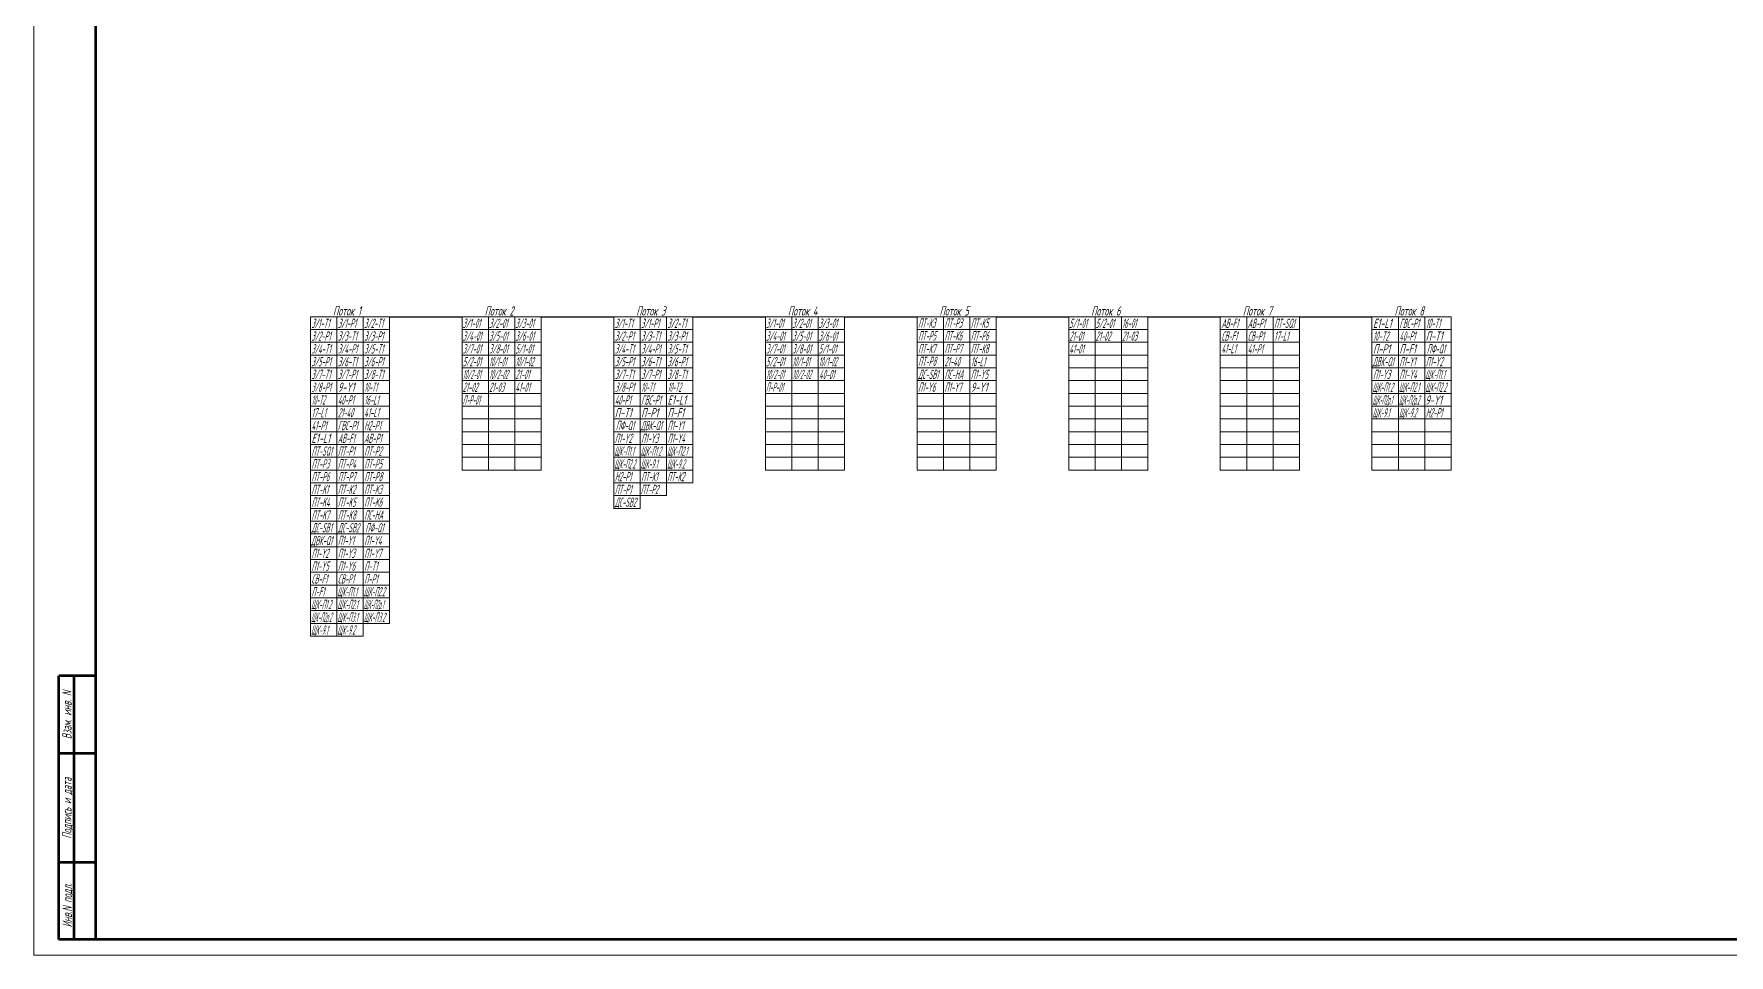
# Model space of a CAD drawing. Header units: millimetres. Extents: x -680 to 9204, y -4430 to 7779.
# Drawn here: x 3783 to 4329, y -3401 to -3104 of the extents above; entities that cross this region are included whole.
import ezdxf
from ezdxf.enums import TextEntityAlignment as Align

# ---------------------------------------------------------------- set-up
doc = ezdxf.new("R2010")
doc.units = ezdxf.units.MM
doc.layers.get('Defpoints').update_dxf_attribs({"color": 33})
for name, color, linetype, lineweight in [('text', 41, 'Continuous', 20), ('Выноска', 137, 'Continuous', 20), ('Текст_КИП', 2, 'Continuous', 25), ('Толст.рамка', 7, 'Continuous', 60), ('Тонк.рамка', 10, 'Continuous', 20)]:
    doc.layers.add(name, color=color, linetype=linetype, lineweight=lineweight)
doc.styles.add('Simplex', font='simplex.shx', dxfattribs={"width": 0.7, "oblique": 15})

msp = doc.modelspace()

# ---------------------------------------------------------------- linework, layer by layer
at = {"layer": 'Defpoints'}
for p, q in [((3897.63, -3194.97), (3921.025, -3194.97)), ((3946.512, -3194.97), (3969.907, -3194.97)), ((3995.394, -3194.97), (4018.789, -3194.97)), ((4044.276, -3194.97), (4067.671, -3194.97)), ((4093.158, -3194.97), (4116.553, -3194.97)), ((4142.04, -3194.97), (4165.435, -3194.97)), ((4190.922, -3194.97), (4214.317, -3194.97))]:
    msp.add_line(p, q, dxfattribs=at)
at = {"layer": 'Выноска', "color": 3}
for points in [[(3872.144, -3194.97), (3880.639, -3194.97), (3880.639, -3199.09), (3872.144, -3199.09)], [(3880.639, -3194.97), (3889.135, -3194.97), (3889.135, -3199.09), (3880.639, -3199.09)], [(3889.135, -3194.97), (3897.63, -3194.97), (3897.63, -3199.09), (3889.135, -3199.09)], [(3969.907, -3194.97), (3978.403, -3194.97), (3978.403, -3199.09), (3969.907, -3199.09)], [(3978.403, -3194.97), (3986.898, -3194.97), (3986.898, -3199.09), (3978.403, -3199.09)], [(3986.898, -3194.97), (3995.394, -3194.97), (3995.394, -3199.09), (3986.898, -3199.09)], [(4067.671, -3194.97), (4076.167, -3194.97), (4076.167, -3199.09), (4067.671, -3199.09)], [(4076.167, -3194.97), (4084.662, -3194.97), (4084.662, -3199.09), (4076.167, -3199.09)], [(4084.662, -3194.97), (4093.158, -3194.97), (4093.158, -3199.09), (4084.662, -3199.09)], [(4165.435, -3194.97), (4173.93, -3194.97), (4173.93, -3199.09), (4165.435, -3199.09)], [(4173.93, -3194.97), (4182.426, -3194.97), (4182.426, -3199.09), (4173.93, -3199.09)], [(4182.426, -3194.97), (4190.922, -3194.97), (4190.922, -3199.09), (4182.426, -3199.09)], [(4214.317, -3194.97), (4222.812, -3194.97), (4222.812, -3199.09), (4214.317, -3199.09)], [(4222.812, -3194.97), (4231.308, -3194.97), (4231.308, -3199.09), (4222.812, -3199.09)], [(4231.308, -3194.97), (4239.803, -3194.97), (4239.803, -3199.09), (4231.308, -3199.09)], [(3872.144, -3199.09), (3880.639, -3199.09), (3880.639, -3203.21), (3872.144, -3203.21)], [(3880.639, -3199.09), (3889.135, -3199.09), (3889.135, -3203.21), (3880.639, -3203.21)], [(3889.135, -3199.09), (3897.63, -3199.09), (3897.63, -3203.21), (3889.135, -3203.21)], [(3969.907, -3199.09), (3978.403, -3199.09), (3978.403, -3203.21), (3969.907, -3203.21)], [(3978.403, -3199.09), (3986.898, -3199.09), (3986.898, -3203.21), (3978.403, -3203.21)], [(3986.898, -3199.09), (3995.394, -3199.09), (3995.394, -3203.21), (3986.898, -3203.21)], [(4067.671, -3199.09), (4076.167, -3199.09), (4076.167, -3203.21), (4067.671, -3203.21)], [(4076.167, -3199.09), (4084.662, -3199.09), (4084.662, -3203.21), (4076.167, -3203.21)], [(4084.662, -3199.09), (4093.158, -3199.09), (4093.158, -3203.21), (4084.662, -3203.21)], [(4165.435, -3199.09), (4173.93, -3199.09), (4173.93, -3203.21), (4165.435, -3203.21)], [(4173.93, -3199.09), (4182.426, -3199.09), (4182.426, -3203.21), (4173.93, -3203.21)], [(4182.426, -3199.09), (4190.922, -3199.09), (4190.922, -3203.21), (4182.426, -3203.21)], [(4214.317, -3199.09), (4222.812, -3199.09), (4222.812, -3203.21), (4214.317, -3203.21)], [(4222.812, -3199.09), (4231.308, -3199.09), (4231.308, -3203.21), (4222.812, -3203.21)], [(4231.308, -3199.09), (4239.803, -3199.09), (4239.803, -3203.21), (4231.308, -3203.21)], [(3872.144, -3203.21), (3880.639, -3203.21), (3880.639, -3207.33), (3872.144, -3207.33)], [(3872.144, -3207.33), (3880.639, -3207.33), (3880.639, -3211.45), (3872.144, -3211.45)], [(3880.639, -3203.21), (3889.135, -3203.21), (3889.135, -3207.33), (3880.639, -3207.33)], [(3880.639, -3207.33), (3889.135, -3207.33), (3889.135, -3211.45), (3880.639, -3211.45)], [(3889.135, -3203.21), (3897.63, -3203.21), (3897.63, -3207.33), (3889.135, -3207.33)], [(3889.135, -3207.33), (3897.63, -3207.33), (3897.63, -3211.45), (3889.135, -3211.45)], [(3969.907, -3203.21), (3978.403, -3203.21), (3978.403, -3207.33), (3969.907, -3207.33)], [(3969.907, -3207.33), (3978.403, -3207.33), (3978.403, -3211.45), (3969.907, -3211.45)], [(3978.403, -3203.21), (3986.898, -3203.21), (3986.898, -3207.33), (3978.403, -3207.33)], [(3978.403, -3207.33), (3986.898, -3207.33), (3986.898, -3211.45), (3978.403, -3211.45)], [(3986.898, -3203.21), (3995.394, -3203.21), (3995.394, -3207.33), (3986.898, -3207.33)], [(3986.898, -3207.33), (3995.394, -3207.33), (3995.394, -3211.45), (3986.898, -3211.45)], [(4067.671, -3203.21), (4076.167, -3203.21), (4076.167, -3207.33), (4067.671, -3207.33)], [(4067.671, -3207.33), (4076.167, -3207.33), (4076.167, -3211.45), (4067.671, -3211.45)], [(4076.167, -3203.21), (4084.662, -3203.21), (4084.662, -3207.33), (4076.167, -3207.33)], [(4076.167, -3207.33), (4084.662, -3207.33), (4084.662, -3211.45), (4076.167, -3211.45)], [(4084.662, -3203.21), (4093.158, -3203.21), (4093.158, -3207.33), (4084.662, -3207.33)], [(4084.662, -3207.33), (4093.158, -3207.33), (4093.158, -3211.45), (4084.662, -3211.45)], [(4165.435, -3203.21), (4173.93, -3203.21), (4173.93, -3207.33), (4165.435, -3207.33)], [(4165.435, -3207.33), (4173.93, -3207.33), (4173.93, -3211.45), (4165.435, -3211.45)], [(4173.93, -3203.21), (4182.426, -3203.21), (4182.426, -3207.33), (4173.93, -3207.33)], [(4173.93, -3207.33), (4182.426, -3207.33), (4182.426, -3211.45), (4173.93, -3211.45)], [(4182.426, -3203.21), (4190.922, -3203.21), (4190.922, -3207.33), (4182.426, -3207.33)], [(4182.426, -3203.21), (4190.922, -3203.21), (4190.922, -3207.33), (4182.426, -3207.33)], [(4182.426, -3207.33), (4190.922, -3207.33), (4190.922, -3211.45), (4182.426, -3211.45)], [(4214.317, -3203.21), (4222.812, -3203.21), (4222.812, -3207.33), (4214.317, -3207.33)], [(4214.317, -3207.33), (4222.812, -3207.33), (4222.812, -3211.45), (4214.317, -3211.45)], [(4222.812, -3203.21), (4231.308, -3203.21), (4231.308, -3207.33), (4222.812, -3207.33)], [(4222.812, -3207.33), (4231.308, -3207.33), (4231.308, -3211.45), (4222.812, -3211.45)], [(4231.308, -3203.21), (4239.803, -3203.21), (4239.803, -3207.33), (4231.308, -3207.33)], [(4231.308, -3207.33), (4239.803, -3207.33), (4239.803, -3211.45), (4231.308, -3211.45)], [(3872.144, -3211.45), (3880.639, -3211.45), (3880.639, -3215.57), (3872.144, -3215.57)], [(3880.639, -3211.45), (3889.135, -3211.45), (3889.135, -3215.57), (3880.639, -3215.57)], [(3889.135, -3211.45), (3897.63, -3211.45), (3897.63, -3215.57), (3889.135, -3215.57)], [(3969.907, -3211.45), (3978.403, -3211.45), (3978.403, -3215.57), (3969.907, -3215.57)], [(3978.403, -3211.45), (3986.898, -3211.45), (3986.898, -3215.57), (3978.403, -3215.57)], [(3986.898, -3211.45), (3995.394, -3211.45), (3995.394, -3215.57), (3986.898, -3215.57)], [(4067.671, -3211.45), (4076.167, -3211.45), (4076.167, -3215.57), (4067.671, -3215.57)], [(4076.167, -3211.45), (4084.662, -3211.45), (4084.662, -3215.57), (4076.167, -3215.57)], [(4084.662, -3211.45), (4093.158, -3211.45), (4093.158, -3215.57), (4084.662, -3215.57)], [(4165.435, -3211.45), (4173.93, -3211.45), (4173.93, -3215.57), (4165.435, -3215.57)], [(4173.93, -3211.45), (4182.426, -3211.45), (4182.426, -3215.57), (4173.93, -3215.57)], [(4182.426, -3211.45), (4190.922, -3211.45), (4190.922, -3215.57), (4182.426, -3215.57)], [(4214.317, -3211.45), (4222.812, -3211.45), (4222.812, -3215.57), (4214.317, -3215.57)], [(4222.812, -3211.45), (4231.308, -3211.45), (4231.308, -3215.57), (4222.812, -3215.57)], [(4231.308, -3211.45), (4239.803, -3211.45), (4239.803, -3215.57), (4231.308, -3215.57)], [(3872.144, -3215.57), (3880.639, -3215.57), (3880.639, -3219.69), (3872.144, -3219.69)], [(3880.639, -3215.57), (3889.135, -3215.57), (3889.135, -3219.69), (3880.639, -3219.69)], [(3889.135, -3215.57), (3897.63, -3215.57), (3897.63, -3219.69), (3889.135, -3219.69)], [(3969.907, -3215.57), (3978.403, -3215.57), (3978.403, -3219.69), (3969.907, -3219.69)], [(3978.403, -3215.57), (3986.898, -3215.57), (3986.898, -3219.69), (3978.403, -3219.69)], [(3986.898, -3215.57), (3995.394, -3215.57), (3995.394, -3219.69), (3986.898, -3219.69)], [(4067.671, -3215.57), (4076.167, -3215.57), (4076.167, -3219.69), (4067.671, -3219.69)], [(4076.167, -3215.57), (4084.662, -3215.57), (4084.662, -3219.69), (4076.167, -3219.69)], [(4084.662, -3215.57), (4093.158, -3215.57), (4093.158, -3219.69), (4084.662, -3219.69)], [(4165.435, -3215.57), (4173.93, -3215.57), (4173.93, -3219.69), (4165.435, -3219.69)], [(4173.93, -3215.57), (4182.426, -3215.57), (4182.426, -3219.69), (4173.93, -3219.69)], [(4182.426, -3215.57), (4190.922, -3215.57), (4190.922, -3219.69), (4182.426, -3219.69)], [(4214.317, -3215.57), (4222.812, -3215.57), (4222.812, -3219.69), (4214.317, -3219.69)], [(4222.812, -3215.57), (4231.308, -3215.57), (4231.308, -3219.69), (4222.812, -3219.69)], [(4231.308, -3215.57), (4239.803, -3215.57), (4239.803, -3219.69), (4231.308, -3219.69)], [(3872.144, -3219.69), (3880.639, -3219.69), (3880.639, -3223.81), (3872.144, -3223.81)], [(3872.144, -3223.81), (3880.639, -3223.81), (3880.639, -3227.93), (3872.144, -3227.93)], [(3880.639, -3219.69), (3889.135, -3219.69), (3889.135, -3223.81), (3880.639, -3223.81)], [(3880.639, -3223.81), (3889.135, -3223.81), (3889.135, -3227.93), (3880.639, -3227.93)], [(3889.135, -3219.69), (3897.63, -3219.69), (3897.63, -3223.81), (3889.135, -3223.81)], [(3889.135, -3223.81), (3897.63, -3223.81), (3897.63, -3227.93), (3889.135, -3227.93)], [(3969.907, -3219.69), (3978.403, -3219.69), (3978.403, -3223.81), (3969.907, -3223.81)], [(3969.907, -3223.81), (3978.403, -3223.81), (3978.403, -3227.93), (3969.907, -3227.93)], [(3978.403, -3219.69), (3986.898, -3219.69), (3986.898, -3223.81), (3978.403, -3223.81)], [(3978.403, -3223.81), (3986.898, -3223.81), (3986.898, -3227.93), (3978.403, -3227.93)], [(3986.898, -3219.69), (3995.394, -3219.69), (3995.394, -3223.81), (3986.898, -3223.81)], [(3986.898, -3223.81), (3995.394, -3223.81), (3995.394, -3227.93), (3986.898, -3227.93)], [(4067.671, -3219.69), (4076.167, -3219.69), (4076.167, -3223.81), (4067.671, -3223.81)], [(4067.671, -3223.81), (4076.167, -3223.81), (4076.167, -3227.93), (4067.671, -3227.93)], [(4076.167, -3219.69), (4084.662, -3219.69), (4084.662, -3223.81), (4076.167, -3223.81)], [(4076.167, -3223.81), (4084.662, -3223.81), (4084.662, -3227.93), (4076.167, -3227.93)], [(4084.662, -3219.69), (4093.158, -3219.69), (4093.158, -3223.81), (4084.662, -3223.81)], [(4084.662, -3223.81), (4093.158, -3223.81), (4093.158, -3227.93), (4084.662, -3227.93)], [(4165.435, -3219.69), (4173.93, -3219.69), (4173.93, -3223.81), (4165.435, -3223.81)], [(4165.435, -3223.81), (4173.93, -3223.81), (4173.93, -3227.93), (4165.435, -3227.93)], [(4173.93, -3219.69), (4182.426, -3219.69), (4182.426, -3223.81), (4173.93, -3223.81)], [(4173.93, -3223.81), (4182.426, -3223.81), (4182.426, -3227.93), (4173.93, -3227.93)], [(4182.426, -3219.69), (4190.922, -3219.69), (4190.922, -3223.81), (4182.426, -3223.81)], [(4182.426, -3223.81), (4190.922, -3223.81), (4190.922, -3227.93), (4182.426, -3227.93)], [(4214.317, -3219.69), (4222.812, -3219.69), (4222.812, -3223.81), (4214.317, -3223.81)], [(4214.317, -3223.81), (4222.812, -3223.81), (4222.812, -3227.93), (4214.317, -3227.93)], [(4222.812, -3219.69), (4231.308, -3219.69), (4231.308, -3223.81), (4222.812, -3223.81)], [(4222.812, -3223.81), (4231.308, -3223.81), (4231.308, -3227.93), (4222.812, -3227.93)], [(4231.308, -3219.69), (4239.803, -3219.69), (4239.803, -3223.81), (4231.308, -3223.81)], [(4231.308, -3223.81), (4239.803, -3223.81), (4239.803, -3227.93), (4231.308, -3227.93)], [(3872.144, -3227.93), (3880.639, -3227.93), (3880.639, -3232.05), (3872.144, -3232.05)], [(3880.639, -3227.93), (3889.135, -3227.93), (3889.135, -3232.05), (3880.639, -3232.05)], [(3889.135, -3227.93), (3897.63, -3227.93), (3897.63, -3232.05), (3889.135, -3232.05)], [(3969.907, -3227.93), (3978.403, -3227.93), (3978.403, -3232.05), (3969.907, -3232.05)], [(3978.403, -3227.93), (3986.898, -3227.93), (3986.898, -3232.05), (3978.403, -3232.05)], [(3986.898, -3227.93), (3995.394, -3227.93), (3995.394, -3232.05), (3986.898, -3232.05)], [(4067.671, -3227.93), (4076.167, -3227.93), (4076.167, -3232.05), (4067.671, -3232.05)], [(4076.167, -3227.93), (4084.662, -3227.93), (4084.662, -3232.05), (4076.167, -3232.05)], [(4084.662, -3227.93), (4093.158, -3227.93), (4093.158, -3232.05), (4084.662, -3232.05)], [(4165.435, -3227.93), (4173.93, -3227.93), (4173.93, -3232.05), (4165.435, -3232.05)], [(4173.93, -3227.93), (4182.426, -3227.93), (4182.426, -3232.05), (4173.93, -3232.05)], [(4182.426, -3227.93), (4190.922, -3227.93), (4190.922, -3232.05), (4182.426, -3232.05)], [(4214.317, -3227.93), (4222.812, -3227.93), (4222.812, -3232.05), (4214.317, -3232.05)], [(4222.812, -3227.93), (4231.308, -3227.93), (4231.308, -3232.05), (4222.812, -3232.05)], [(4231.308, -3227.93), (4239.803, -3227.93), (4239.803, -3232.05), (4231.308, -3232.05)], [(3872.144, -3232.05), (3880.639, -3232.05), (3880.639, -3236.17), (3872.144, -3236.17)], [(3880.639, -3232.05), (3889.135, -3232.05), (3889.135, -3236.17), (3880.639, -3236.17)], [(3889.135, -3232.05), (3897.63, -3232.05), (3897.63, -3236.17), (3889.135, -3236.17)], [(3969.907, -3232.05), (3978.403, -3232.05), (3978.403, -3236.17), (3969.907, -3236.17)], [(3978.403, -3232.05), (3986.898, -3232.05), (3986.898, -3236.17), (3978.403, -3236.17)], [(3986.898, -3232.05), (3995.394, -3232.05), (3995.394, -3236.17), (3986.898, -3236.17)], [(4067.671, -3232.05), (4076.167, -3232.05), (4076.167, -3236.17), (4067.671, -3236.17)], [(4076.167, -3232.05), (4084.662, -3232.05), (4084.662, -3236.17), (4076.167, -3236.17)], [(4084.662, -3232.05), (4093.158, -3232.05), (4093.158, -3236.17), (4084.662, -3236.17)], [(4165.435, -3232.05), (4173.93, -3232.05), (4173.93, -3236.17), (4165.435, -3236.17)], [(4173.93, -3232.05), (4182.426, -3232.05), (4182.426, -3236.17), (4173.93, -3236.17)], [(4182.426, -3232.05), (4190.922, -3232.05), (4190.922, -3236.17), (4182.426, -3236.17)], [(4214.317, -3232.05), (4222.812, -3232.05), (4222.812, -3236.17), (4214.317, -3236.17)], [(4222.812, -3232.05), (4231.308, -3232.05), (4231.308, -3236.17), (4222.812, -3236.17)], [(4231.308, -3232.05), (4239.803, -3232.05), (4239.803, -3236.17), (4231.308, -3236.17)], [(3872.144, -3236.17), (3880.639, -3236.17), (3880.639, -3240.29), (3872.144, -3240.29)], [(3880.639, -3236.17), (3889.135, -3236.17), (3889.135, -3240.29), (3880.639, -3240.29)], [(3889.135, -3236.17), (3897.63, -3236.17), (3897.63, -3240.29), (3889.135, -3240.29)], [(3969.907, -3236.17), (3978.403, -3236.17), (3978.403, -3240.29), (3969.907, -3240.29)], [(3978.403, -3236.17), (3986.898, -3236.17), (3986.898, -3240.29), (3978.403, -3240.29)], [(3986.898, -3236.17), (3995.394, -3236.17), (3995.394, -3240.29), (3986.898, -3240.29)], [(4067.671, -3236.17), (4076.167, -3236.17), (4076.167, -3240.29), (4067.671, -3240.29)], [(4076.167, -3236.17), (4084.662, -3236.17), (4084.662, -3240.29), (4076.167, -3240.29)], [(4084.662, -3236.17), (4093.158, -3236.17), (4093.158, -3240.29), (4084.662, -3240.29)], [(4165.435, -3236.17), (4173.93, -3236.17), (4173.93, -3240.29), (4165.435, -3240.29)], [(4173.93, -3236.17), (4182.426, -3236.17), (4182.426, -3240.29), (4173.93, -3240.29)], [(4182.426, -3236.17), (4190.922, -3236.17), (4190.922, -3240.29), (4182.426, -3240.29)], [(4214.317, -3236.17), (4222.812, -3236.17), (4222.812, -3240.29), (4214.317, -3240.29)], [(4222.812, -3236.17), (4231.308, -3236.17), (4231.308, -3240.29), (4222.812, -3240.29)], [(4231.308, -3236.17), (4239.803, -3236.17), (4239.803, -3240.29), (4231.308, -3240.29)], [(3872.144, -3240.29), (3880.639, -3240.29), (3880.639, -3244.41), (3872.144, -3244.41)], [(3872.144, -3244.41), (3880.639, -3244.41), (3880.639, -3248.53), (3872.144, -3248.53)], [(3880.639, -3240.29), (3889.135, -3240.29), (3889.135, -3244.41), (3880.639, -3244.41)], [(3880.639, -3244.41), (3889.135, -3244.41), (3889.135, -3248.53), (3880.639, -3248.53)], [(3889.135, -3240.29), (3897.63, -3240.29), (3897.63, -3244.41), (3889.135, -3244.41)], [(3889.135, -3244.41), (3897.63, -3244.41), (3897.63, -3248.53), (3889.135, -3248.53)], [(3969.907, -3240.29), (3978.403, -3240.29), (3978.403, -3244.41), (3969.907, -3244.41)], [(3969.907, -3244.41), (3978.403, -3244.41), (3978.403, -3248.53), (3969.907, -3248.53)], [(3978.403, -3240.29), (3986.898, -3240.29), (3986.898, -3244.41), (3978.403, -3244.41)], [(3978.403, -3244.41), (3986.898, -3244.41), (3986.898, -3248.53), (3978.403, -3248.53)], [(3986.898, -3240.29), (3995.394, -3240.29), (3995.394, -3244.41), (3986.898, -3244.41)], [(3986.898, -3244.41), (3995.394, -3244.41), (3995.394, -3248.53), (3986.898, -3248.53)], [(4067.671, -3240.29), (4076.167, -3240.29), (4076.167, -3244.41), (4067.671, -3244.41)], [(4076.167, -3240.29), (4084.662, -3240.29), (4084.662, -3244.41), (4076.167, -3244.41)], [(4084.662, -3240.29), (4093.158, -3240.29), (4093.158, -3244.41), (4084.662, -3244.41)], [(4165.435, -3240.29), (4173.93, -3240.29), (4173.93, -3244.41), (4165.435, -3244.41)], [(4173.93, -3240.29), (4182.426, -3240.29), (4182.426, -3244.41), (4173.93, -3244.41)], [(4182.426, -3240.29), (4190.922, -3240.29), (4190.922, -3244.41), (4182.426, -3244.41)], [(4214.317, -3240.29), (4222.812, -3240.29), (4222.812, -3244.41), (4214.317, -3244.41)], [(4222.812, -3240.29), (4231.308, -3240.29), (4231.308, -3244.41), (4222.812, -3244.41)], [(4231.308, -3240.29), (4239.803, -3240.29), (4239.803, -3244.41), (4231.308, -3244.41)], [(3872.144, -3248.53), (3880.639, -3248.53), (3880.639, -3252.65), (3872.144, -3252.65)], [(3880.639, -3248.53), (3889.135, -3248.53), (3889.135, -3252.65), (3880.639, -3252.65)], [(3889.135, -3248.53), (3897.63, -3248.53), (3897.63, -3252.65), (3889.135, -3252.65)], [(3969.907, -3248.53), (3978.403, -3248.53), (3978.403, -3252.65), (3969.907, -3252.65)], [(3978.403, -3248.53), (3986.898, -3248.53), (3986.898, -3252.65), (3978.403, -3252.65)], [(3872.144, -3252.65), (3880.639, -3252.65), (3880.639, -3256.77), (3872.144, -3256.77)], [(3880.639, -3252.65), (3889.135, -3252.65), (3889.135, -3256.77), (3880.639, -3256.77)], [(3889.135, -3252.65), (3897.63, -3252.65), (3897.63, -3256.77), (3889.135, -3256.77)], [(3969.907, -3252.65), (3978.403, -3252.65), (3978.403, -3256.77), (3969.907, -3256.77)], [(3872.144, -3256.77), (3880.639, -3256.77), (3880.639, -3260.89), (3872.144, -3260.89)], [(3872.144, -3260.89), (3880.639, -3260.89), (3880.639, -3265.01), (3872.144, -3265.01)], [(3880.639, -3256.77), (3889.135, -3256.77), (3889.135, -3260.89), (3880.639, -3260.89)], [(3880.639, -3260.89), (3889.135, -3260.89), (3889.135, -3265.01), (3880.639, -3265.01)], [(3889.135, -3256.77), (3897.63, -3256.77), (3897.63, -3260.89), (3889.135, -3260.89)], [(3889.135, -3260.89), (3897.63, -3260.89), (3897.63, -3265.01), (3889.135, -3265.01)], [(3872.144, -3265.01), (3880.639, -3265.01), (3880.639, -3269.13), (3872.144, -3269.13)], [(3880.639, -3265.01), (3889.135, -3265.01), (3889.135, -3269.13), (3880.639, -3269.13)], [(3889.135, -3265.01), (3897.63, -3265.01), (3897.63, -3269.13), (3889.135, -3269.13)], [(3872.144, -3269.13), (3880.639, -3269.13), (3880.639, -3273.25), (3872.144, -3273.25)], [(3880.639, -3269.13), (3889.135, -3269.13), (3889.135, -3273.25), (3880.639, -3273.25)], [(3889.135, -3269.13), (3897.63, -3269.13), (3897.63, -3273.25), (3889.135, -3273.25)], [(3872.144, -3273.25), (3880.639, -3273.25), (3880.639, -3277.37), (3872.144, -3277.37)], [(3872.144, -3277.37), (3880.639, -3277.37), (3880.639, -3281.49), (3872.144, -3281.49)], [(3880.639, -3273.25), (3889.135, -3273.25), (3889.135, -3277.37), (3880.639, -3277.37)], [(3880.639, -3277.37), (3889.135, -3277.37), (3889.135, -3281.49), (3880.639, -3281.49)], [(3889.135, -3273.25), (3897.63, -3273.25), (3897.63, -3277.37), (3889.135, -3277.37)], [(3889.135, -3277.37), (3897.63, -3277.37), (3897.63, -3281.49), (3889.135, -3281.49)], [(3872.144, -3281.49), (3880.639, -3281.49), (3880.639, -3285.61), (3872.144, -3285.61)], [(3880.639, -3281.49), (3889.135, -3281.49), (3889.135, -3285.61), (3880.639, -3285.61)], [(3889.135, -3281.49), (3897.63, -3281.49), (3897.63, -3285.61), (3889.135, -3285.61)], [(3872.144, -3285.61), (3880.639, -3285.61), (3880.639, -3289.73), (3872.144, -3289.73)], [(3880.639, -3285.61), (3889.135, -3285.61), (3889.135, -3289.73), (3880.639, -3289.73)], [(3889.135, -3285.61), (3897.63, -3285.61), (3897.63, -3289.73), (3889.135, -3289.73)], [(3872.144, -3289.73), (3880.639, -3289.73), (3880.639, -3293.85), (3872.144, -3293.85)], [(3872.144, -3293.85), (3880.639, -3293.85), (3880.639, -3297.97), (3872.144, -3297.97)], [(3880.639, -3289.73), (3889.135, -3289.73), (3889.135, -3293.85), (3880.639, -3293.85)], [(3880.639, -3293.85), (3889.135, -3293.85), (3889.135, -3297.97), (3880.639, -3297.97)], [(3889.135, -3289.73), (3897.63, -3289.73), (3897.63, -3293.85), (3889.135, -3293.85)]]:
    msp.add_lwpolyline(points, close=True, dxfattribs=at)
at = {"layer": 'Выноска', "color": 4}
for points in [[(3921.025, -3194.97), (3929.521, -3194.97), (3929.521, -3199.09), (3921.025, -3199.09)], [(3929.521, -3194.97), (3938.017, -3194.97), (3938.017, -3199.09), (3929.521, -3199.09)], [(3938.017, -3194.97), (3946.512, -3194.97), (3946.512, -3199.09), (3938.017, -3199.09)], [(4018.789, -3194.97), (4027.285, -3194.97), (4027.285, -3199.09), (4018.789, -3199.09)], [(4027.285, -3194.97), (4035.78, -3194.97), (4035.78, -3199.09), (4027.285, -3199.09)], [(4035.78, -3194.97), (4044.276, -3194.97), (4044.276, -3199.09), (4035.78, -3199.09)], [(4116.553, -3194.97), (4125.049, -3194.97), (4125.049, -3199.09), (4116.553, -3199.09)], [(4125.049, -3194.97), (4133.544, -3194.97), (4133.544, -3199.09), (4125.049, -3199.09)], [(4133.544, -3194.97), (4142.04, -3194.97), (4142.04, -3199.09), (4133.544, -3199.09)], [(3921.025, -3199.09), (3929.521, -3199.09), (3929.521, -3203.21), (3921.025, -3203.21)], [(3929.521, -3199.09), (3938.017, -3199.09), (3938.017, -3203.21), (3929.521, -3203.21)], [(3938.017, -3199.09), (3946.512, -3199.09), (3946.512, -3203.21), (3938.017, -3203.21)], [(4018.789, -3199.09), (4027.285, -3199.09), (4027.285, -3203.21), (4018.789, -3203.21)], [(4027.285, -3199.09), (4035.78, -3199.09), (4035.78, -3203.21), (4027.285, -3203.21)], [(4035.78, -3199.09), (4044.276, -3199.09), (4044.276, -3203.21), (4035.78, -3203.21)], [(4116.553, -3199.09), (4125.049, -3199.09), (4125.049, -3203.21), (4116.553, -3203.21)], [(4125.049, -3199.09), (4133.544, -3199.09), (4133.544, -3203.21), (4125.049, -3203.21)], [(4133.544, -3199.09), (4142.04, -3199.09), (4142.04, -3203.21), (4133.544, -3203.21)], [(3921.025, -3203.21), (3929.521, -3203.21), (3929.521, -3207.33), (3921.025, -3207.33)], [(3921.025, -3207.33), (3929.521, -3207.33), (3929.521, -3211.45), (3921.025, -3211.45)], [(3929.521, -3203.21), (3938.017, -3203.21), (3938.017, -3207.33), (3929.521, -3207.33)], [(3929.521, -3207.33), (3938.017, -3207.33), (3938.017, -3211.45), (3929.521, -3211.45)], [(3938.017, -3203.21), (3946.512, -3203.21), (3946.512, -3207.33), (3938.017, -3207.33)], [(3938.017, -3207.33), (3946.512, -3207.33), (3946.512, -3211.45), (3938.017, -3211.45)], [(4018.789, -3203.21), (4027.285, -3203.21), (4027.285, -3207.33), (4018.789, -3207.33)], [(4018.789, -3207.33), (4027.285, -3207.33), (4027.285, -3211.45), (4018.789, -3211.45)], [(4027.285, -3203.21), (4035.78, -3203.21), (4035.78, -3207.33), (4027.285, -3207.33)], [(4027.285, -3207.33), (4035.78, -3207.33), (4035.78, -3211.45), (4027.285, -3211.45)], [(4035.78, -3203.21), (4044.276, -3203.21), (4044.276, -3207.33), (4035.78, -3207.33)], [(4035.78, -3207.33), (4044.276, -3207.33), (4044.276, -3211.45), (4035.78, -3211.45)], [(4116.553, -3203.21), (4125.049, -3203.21), (4125.049, -3207.33), (4116.553, -3207.33)], [(4116.553, -3207.33), (4125.049, -3207.33), (4125.049, -3211.45), (4116.553, -3211.45)], [(4125.049, -3203.21), (4133.544, -3203.21), (4133.544, -3207.33), (4125.049, -3207.33)], [(4125.049, -3207.33), (4133.544, -3207.33), (4133.544, -3211.45), (4125.049, -3211.45)], [(4133.544, -3203.21), (4142.04, -3203.21), (4142.04, -3207.33), (4133.544, -3207.33)], [(4133.544, -3207.33), (4142.04, -3207.33), (4142.04, -3211.45), (4133.544, -3211.45)], [(3921.025, -3211.45), (3929.521, -3211.45), (3929.521, -3215.57), (3921.025, -3215.57)], [(3929.521, -3211.45), (3938.017, -3211.45), (3938.017, -3215.57), (3929.521, -3215.57)], [(3938.017, -3211.45), (3946.512, -3211.45), (3946.512, -3215.57), (3938.017, -3215.57)], [(4018.789, -3211.45), (4027.285, -3211.45), (4027.285, -3215.57), (4018.789, -3215.57)], [(4027.285, -3211.45), (4035.78, -3211.45), (4035.78, -3215.57), (4027.285, -3215.57)], [(4035.78, -3211.45), (4044.276, -3211.45), (4044.276, -3215.57), (4035.78, -3215.57)], [(4116.553, -3211.45), (4125.049, -3211.45), (4125.049, -3215.57), (4116.553, -3215.57)], [(4125.049, -3211.45), (4133.544, -3211.45), (4133.544, -3215.57), (4125.049, -3215.57)], [(4133.544, -3211.45), (4142.04, -3211.45), (4142.04, -3215.57), (4133.544, -3215.57)], [(3921.025, -3215.57), (3929.521, -3215.57), (3929.521, -3219.69), (3921.025, -3219.69)], [(3929.521, -3215.57), (3938.017, -3215.57), (3938.017, -3219.69), (3929.521, -3219.69)], [(3938.017, -3215.57), (3946.512, -3215.57), (3946.512, -3219.69), (3938.017, -3219.69)], [(4018.789, -3215.57), (4027.285, -3215.57), (4027.285, -3219.69), (4018.789, -3219.69)], [(4027.285, -3215.57), (4035.78, -3215.57), (4035.78, -3219.69), (4027.285, -3219.69)], [(4035.78, -3215.57), (4044.276, -3215.57), (4044.276, -3219.69), (4035.78, -3219.69)], [(4116.553, -3215.57), (4125.049, -3215.57), (4125.049, -3219.69), (4116.553, -3219.69)], [(4125.049, -3215.57), (4133.544, -3215.57), (4133.544, -3219.69), (4125.049, -3219.69)], [(4133.544, -3215.57), (4142.04, -3215.57), (4142.04, -3219.69), (4133.544, -3219.69)], [(3921.025, -3219.69), (3929.521, -3219.69), (3929.521, -3223.81), (3921.025, -3223.81)], [(3921.025, -3223.81), (3929.521, -3223.81), (3929.521, -3227.93), (3921.025, -3227.93)], [(3929.521, -3219.69), (3938.017, -3219.69), (3938.017, -3223.81), (3929.521, -3223.81)], [(3929.521, -3223.81), (3938.017, -3223.81), (3938.017, -3227.93), (3929.521, -3227.93)], [(3938.017, -3219.69), (3946.512, -3219.69), (3946.512, -3223.81), (3938.017, -3223.81)], [(3938.017, -3223.81), (3946.512, -3223.81), (3946.512, -3227.93), (3938.017, -3227.93)], [(4018.789, -3219.69), (4027.285, -3219.69), (4027.285, -3223.81), (4018.789, -3223.81)], [(4018.789, -3223.81), (4027.285, -3223.81), (4027.285, -3227.93), (4018.789, -3227.93)], [(4027.285, -3219.69), (4035.78, -3219.69), (4035.78, -3223.81), (4027.285, -3223.81)], [(4027.285, -3223.81), (4035.78, -3223.81), (4035.78, -3227.93), (4027.285, -3227.93)], [(4035.78, -3219.69), (4044.276, -3219.69), (4044.276, -3223.81), (4035.78, -3223.81)], [(4035.78, -3223.81), (4044.276, -3223.81), (4044.276, -3227.93), (4035.78, -3227.93)], [(4116.553, -3219.69), (4125.049, -3219.69), (4125.049, -3223.81), (4116.553, -3223.81)], [(4116.553, -3223.81), (4125.049, -3223.81), (4125.049, -3227.93), (4116.553, -3227.93)], [(4125.049, -3219.69), (4133.544, -3219.69), (4133.544, -3223.81), (4125.049, -3223.81)], [(4125.049, -3223.81), (4133.544, -3223.81), (4133.544, -3227.93), (4125.049, -3227.93)], [(4133.544, -3219.69), (4142.04, -3219.69), (4142.04, -3223.81), (4133.544, -3223.81)], [(4133.544, -3223.81), (4142.04, -3223.81), (4142.04, -3227.93), (4133.544, -3227.93)], [(3921.025, -3227.93), (3929.521, -3227.93), (3929.521, -3232.05), (3921.025, -3232.05)], [(3929.521, -3227.93), (3938.017, -3227.93), (3938.017, -3232.05), (3929.521, -3232.05)], [(3938.017, -3227.93), (3946.512, -3227.93), (3946.512, -3232.05), (3938.017, -3232.05)], [(4018.789, -3227.93), (4027.285, -3227.93), (4027.285, -3232.05), (4018.789, -3232.05)], [(4027.285, -3227.93), (4035.78, -3227.93), (4035.78, -3232.05), (4027.285, -3232.05)], [(4035.78, -3227.93), (4044.276, -3227.93), (4044.276, -3232.05), (4035.78, -3232.05)], [(4116.553, -3227.93), (4125.049, -3227.93), (4125.049, -3232.05), (4116.553, -3232.05)], [(4125.049, -3227.93), (4133.544, -3227.93), (4133.544, -3232.05), (4125.049, -3232.05)], [(4133.544, -3227.93), (4142.04, -3227.93), (4142.04, -3232.05), (4133.544, -3232.05)], [(3921.025, -3232.05), (3929.521, -3232.05), (3929.521, -3236.17), (3921.025, -3236.17)], [(3929.521, -3232.05), (3938.017, -3232.05), (3938.017, -3236.17), (3929.521, -3236.17)], [(3938.017, -3232.05), (3946.512, -3232.05), (3946.512, -3236.17), (3938.017, -3236.17)], [(4018.789, -3232.05), (4027.285, -3232.05), (4027.285, -3236.17), (4018.789, -3236.17)], [(4027.285, -3232.05), (4035.78, -3232.05), (4035.78, -3236.17), (4027.285, -3236.17)], [(4035.78, -3232.05), (4044.276, -3232.05), (4044.276, -3236.17), (4035.78, -3236.17)], [(4116.553, -3232.05), (4125.049, -3232.05), (4125.049, -3236.17), (4116.553, -3236.17)], [(4125.049, -3232.05), (4133.544, -3232.05), (4133.544, -3236.17), (4125.049, -3236.17)], [(4133.544, -3232.05), (4142.04, -3232.05), (4142.04, -3236.17), (4133.544, -3236.17)], [(3921.025, -3236.17), (3929.521, -3236.17), (3929.521, -3240.29), (3921.025, -3240.29)], [(3929.521, -3236.17), (3938.017, -3236.17), (3938.017, -3240.29), (3929.521, -3240.29)], [(3938.017, -3236.17), (3946.512, -3236.17), (3946.512, -3240.29), (3938.017, -3240.29)], [(4018.789, -3236.17), (4027.285, -3236.17), (4027.285, -3240.29), (4018.789, -3240.29)], [(4027.285, -3236.17), (4035.78, -3236.17), (4035.78, -3240.29), (4027.285, -3240.29)], [(4035.78, -3236.17), (4044.276, -3236.17), (4044.276, -3240.29), (4035.78, -3240.29)], [(4116.553, -3236.17), (4125.049, -3236.17), (4125.049, -3240.29), (4116.553, -3240.29)], [(4125.049, -3236.17), (4133.544, -3236.17), (4133.544, -3240.29), (4125.049, -3240.29)], [(4133.544, -3236.17), (4142.04, -3236.17), (4142.04, -3240.29), (4133.544, -3240.29)], [(3921.025, -3240.29), (3929.521, -3240.29), (3929.521, -3244.41), (3921.025, -3244.41)], [(3929.521, -3240.29), (3938.017, -3240.29), (3938.017, -3244.41), (3929.521, -3244.41)], [(3938.017, -3240.29), (3946.512, -3240.29), (3946.512, -3244.41), (3938.017, -3244.41)], [(4018.789, -3240.29), (4027.285, -3240.29), (4027.285, -3244.41), (4018.789, -3244.41)], [(4027.285, -3240.29), (4035.78, -3240.29), (4035.78, -3244.41), (4027.285, -3244.41)], [(4035.78, -3240.29), (4044.276, -3240.29), (4044.276, -3244.41), (4035.78, -3244.41)], [(4116.553, -3240.29), (4125.049, -3240.29), (4125.049, -3244.41), (4116.553, -3244.41)], [(4125.049, -3240.29), (4133.544, -3240.29), (4133.544, -3244.41), (4125.049, -3244.41)], [(4133.544, -3240.29), (4142.04, -3240.29), (4142.04, -3244.41), (4133.544, -3244.41)]]:
    msp.add_lwpolyline(points, close=True, dxfattribs=at)
at = {"layer": 'Толст.рамка'}
for p, q in [((3803.009, -3395.779), (3803.009, -2811.779)), ((4619.009, -3395.779), (3803.009, -3395.779))]:
    msp.add_line(p, q, dxfattribs=at)
at = {"layer": 'Толст.рамка', "lineweight": 60}
for p, q in [((3791.009, -3395.775), (3791.009, -3310.775)), ((3803.009, -3310.775), (3791.009, -3310.775)), ((3796.009, -3395.775), (3796.009, -3310.775)), ((3803.009, -3335.775), (3791.009, -3335.775)), ((3791.009, -3370.775), (3803.009, -3370.775)), ((3803.009, -3395.775), (3791.009, -3395.775))]:
    msp.add_line(p, q, dxfattribs=at)
at = {"layer": 'Тонк.рамка'}
for p, q in [((3783.009, -3400.779), (3783.009, -2806.779)), ((4624.009, -3400.779), (3783.009, -3400.779))]:
    msp.add_line(p, q, dxfattribs=at)

# ---------------------------------------------------------------- texts
at = {"layer": 'text', "style": 'Simplex', "oblique": 15, "width": 0.6}
for s, p in [('Поток 1', (3879.4, -3194.589)), ('Поток 2', (3928.282, -3194.589)), ('Поток 3', (3977.164, -3194.589)), ('Поток 4', (4026.046, -3194.589)), ('Поток 5', (4074.928, -3194.589)), ('Поток 6', (4123.81, -3194.589)), ('Поток 7', (4172.692, -3194.589)), ('Поток 8', (4221.573, -3194.589))]:
    msp.add_text(s, height=3, dxfattribs=at).set_placement(p)
at = {"layer": 'Текст_КИП', "style": 'Simplex', "oblique": 15}
for s, width, p in [('3/1-T1', 0.4, (3872.481, -3198.58)), ('3/1-P1', 0.4, (3880.976, -3198.58)), ('3/2-T1', 0.4, (3889.472, -3198.58)), ('3/1-01', 0.4, (3921.207, -3198.58)), ('3/2-01', 0.4, (3929.702, -3198.58)), ('3/3-01', 0.4, (3938.198, -3198.58)), ('3/1-T1', 0.4, (3970.245, -3198.58)), ('3/1-P1', 0.4, (3978.74, -3198.58)), ('3/2-T1', 0.4, (3987.236, -3198.58)), ('3/1-01', 0.4, (4018.971, -3198.58)), ('3/2-01', 0.4, (4027.466, -3198.58)), ('3/3-01', 0.4, (4035.962, -3198.58)), ('ПТ-К3', 0.4, (4068.02, -3198.485)), ('ПТ-P3', 0.4, (4076.516, -3198.485)), ('ПТ-К5', 0.4, (4085.011, -3198.485)), ('5/1-01', 0.4, (4116.734, -3198.58)), ('5/2-01', 0.4, (4125.23, -3198.58)), ('16-01', 0.4, (4133.726, -3198.58)), ('АВ-F1', 0.4, (4165.772, -3198.58)), ('АВ-P1', 0.4, (4174.268, -3198.58)), ('ПТ-SQ1', 0.4, (4182.763, -3198.58)), ('Е1-L1', 0.55, (4214.654, -3198.58)), ('ГВС-P1', 0.4, (4223.149, -3198.58)), ('10-T1', 0.4, (4231.645, -3198.58)), ('3/2-P1', 0.4, (3872.481, -3202.7)), ('3/3-T1', 0.4, (3880.976, -3202.7)), ('3/3-P1', 0.4, (3889.472, -3202.7)), ('3/4-01', 0.4, (3921.207, -3202.7)), ('3/5-01', 0.4, (3929.702, -3202.7)), ('3/6-01', 0.4, (3938.198, -3202.7)), ('3/2-P1', 0.4, (3970.245, -3202.7)), ('3/3-T1', 0.4, (3978.74, -3202.7)), ('3/3-P1', 0.4, (3987.236, -3202.7)), ('3/4-01', 0.4, (4018.971, -3202.7)), ('3/5-01', 0.4, (4027.466, -3202.7)), ('3/6-01', 0.4, (4035.962, -3202.7)), ('ПТ-P5', 0.4, (4068.02, -3202.605)), ('ПТ-К6', 0.4, (4076.516, -3202.605)), ('ПТ-P6', 0.4, (4085.011, -3202.605)), ('21-01', 0.4, (4116.734, -3202.7)), ('21-02', 0.4, (4125.23, -3202.7)), ('21-03', 0.4, (4133.726, -3202.7)), ('СВ-F1', 0.4, (4165.772, -3202.7)), ('СВ-P1', 0.4, (4174.268, -3202.7)), ('17-L1', 0.4, (4182.763, -3202.7)), ('10-T2', 0.4, (4214.654, -3202.7)), ('40-P1', 0.4, (4223.149, -3202.7)), ('П-T1', 0.55, (4231.645, -3202.7)), ('3/4-T1', 0.4, (3872.481, -3206.82)), ('3/4-P1', 0.4, (3880.976, -3206.82)), ('3/5-T1', 0.4, (3889.472, -3206.82)), ('3/7-01', 0.4, (3921.207, -3206.82)), ('3/8-01', 0.4, (3929.702, -3206.82)), ('3/4-T1', 0.4, (3970.245, -3206.82)), ('3/4-P1', 0.4, (3978.74, -3206.82)), ('3/5-T1', 0.4, (3987.236, -3206.82)), ('3/7-01', 0.4, (4018.971, -3206.82)), ('3/8-01', 0.4, (4027.466, -3206.82)), ('5/1-01', 0.4, (4035.962, -3206.82)), ('ПТ-К7', 0.4, (4068.02, -3206.725)), ('ПТ-P7', 0.4, (4076.516, -3206.725)), ('ПТ-К8', 0.4, (4085.011, -3206.725)), ('41-01', 0.4, (4116.734, -3206.82)), ('41-L1', 0.4, (4165.784, -3206.725)), ('41-P1', 0.4, (4174.268, -3206.82)), ('П-P1', 0.55, (4214.654, -3206.82)), ('П-F1', 0.55, (4223.149, -3206.82)), ('ПФ-Q1', 0.4, (4231.982, -3206.82)), ('3/5-P1', 0.4, (3872.481, -3210.94)), ('3/7-T1', 0.4, (3872.481, -3215.06)), ('3/6-T1', 0.4, (3880.976, -3210.94)), ('3/7-P1', 0.4, (3880.976, -3215.06)), ('3/6-P1', 0.4, (3889.472, -3210.94)), ('3/8-T1', 0.4, (3889.472, -3215.06)), ('10/2-01', 0.35, (3921.207, -3215.06)), ('10/1-01', 0.35, (3929.702, -3210.94)), ('10/2-02', 0.35, (3929.702, -3215.06)), ('21-01', 0.4, (3938.198, -3215.06)), ('10/1-02', 0.35, (3938.198, -3210.94)), ('3/5-P1', 0.4, (3970.245, -3210.94)), ('3/7-T1', 0.4, (3970.245, -3215.06)), ('3/6-T1', 0.4, (3978.74, -3210.94)), ('3/7-P1', 0.4, (3978.74, -3215.06)), ('3/6-P1', 0.4, (3987.236, -3210.94)), ('3/8-T1', 0.4, (3987.236, -3215.06)), ('5/2-01', 0.4, (4018.971, -3210.94)), ('10/2-01', 0.35, (4018.971, -3215.06)), ('10/1-01', 0.35, (4027.466, -3210.94)), ('10/2-02', 0.35, (4027.466, -3215.06)), ('10/1-02', 0.35, (4035.962, -3210.94)), ('40-01', 0.4, (4036.118, -3215.06)), ('ДС-SВ1', 0.4, (4068.008, -3215.06)), ('ПТ-P8', 0.4, (4068.02, -3210.845)), ('21-40', 0.4, (4076.504, -3210.94)), ('ПС-НА', 0.4, (4076.504, -3215.06)), ('П1-Y5', 0.4, (4084.999, -3215.06)), ('16-L1', 0.4, (4084.999, -3210.94)), ('ДВК-Q1', 0.4, (4214.498, -3210.94)), ('П1-Y3', 0.4, (4214.654, -3215.06)), ('П1-Y1', 0.4, (4223.149, -3210.94)), ('П1-Y4', 0.4, (4223.149, -3215.06)), ('ЩК-П1.1', 0.35, (4231.489, -3215.06)), ('П1-Y2', 0.4, (4231.645, -3210.94)), ('3/8-P1', 0.4, (3872.481, -3219.18)), ('9-Y1', 0.55, (3880.976, -3219.18)), ('10-T1', 0.35, (3889.472, -3219.18)), ('21-02', 0.4, (3921.207, -3219.18)), ('41-01', 0.4, (3938.198, -3219.18)), ('3/8-P1', 0.4, (3970.245, -3219.18)), ('10-T1', 0.35, (3978.74, -3219.18)), ('10-T2', 0.35, (3987.236, -3219.18)), ('П-P-01', 0.35, (4018.971, -3219.18)), ('П1-Y6', 0.4, (4068.008, -3219.18)), ('П1-Y7', 0.4, (4076.504, -3219.18)), ('9-Y1', 0.55, (4084.999, -3219.18)), ('ЩК-П1.2', 0.35, (4214.498, -3219.18)), ('ЩК-П2.1', 0.35, (4222.994, -3219.18)), ('ЩК-П2.2', 0.35, (4231.489, -3219.18)), ('10-T2', 0.35, (3872.481, -3223.3)), ('40-P1', 0.4, (3880.976, -3223.3)), ('16-L1', 0.4, (3889.472, -3223.3)), ('П-P-01', 0.35, (3921.207, -3223.3)), ('40-P1', 0.4, (3970.245, -3223.3)), ('ГВС-P1', 0.4, (3978.74, -3223.3)), ('Е1-L1', 0.55, (3987.236, -3223.3)), ('ЩК-П2р.1', 0.3, (4214.498, -3223.3)), ('ЩК-П2р.2', 0.3, (4222.994, -3223.3)), ('9-Y1', 0.55, (4231.489, -3223.332)), ('41-P1', 0.4, (3872.481, -3231.54)), ('17-L1', 0.4, (3872.481, -3227.42)), ('21-40', 0.4, (3880.976, -3227.42)), ('ГВС-P1', 0.4, (3880.976, -3231.54)), ('Н2-P1', 0.4, (3889.472, -3231.54)), ('41-L1', 0.4, (3889.484, -3227.325)), ('П-T1', 0.55, (3970.245, -3227.42)), ('ПФ-Q1', 0.4, (3970.582, -3231.54)), ('ДВК-Q1', 0.4, (3978.584, -3231.54)), ('П-P1', 0.55, (3978.74, -3227.42)), ('П1-Y1', 0.4, (3987.236, -3231.54)), ('П-F1', 0.55, (3987.236, -3227.42)), ('ЩК-9.1', 0.35, (4214.498, -3227.42)), ('ЩК-9.2', 0.35, (4222.994, -3227.42)), ('Н2-P1', 0.4, (4231.645, -3227.42)), ('Е1-L1', 0.55, (3872.481, -3235.66)), ('АВ-F1', 0.4, (3880.976, -3235.66)), ('АВ-P1', 0.4, (3889.472, -3235.66)), ('П1-Y2', 0.4, (3970.245, -3235.66)), ('П1-Y3', 0.4, (3978.74, -3235.66)), ('П1-Y4', 0.4, (3987.236, -3235.66)), ('ПТ-SQ1', 0.4, (3872.481, -3239.78)), ('ПТ-P1', 0.4, (3880.976, -3239.78)), ('ПТ-P2', 0.4, (3889.472, -3239.78)), ('ЩК-П1.1', 0.35, (3970.089, -3239.78)), ('ЩК-П1.2', 0.35, (3978.584, -3239.78)), ('ЩК-П2.1', 0.35, (3987.08, -3239.78)), ('ПТ-P3', 0.4, (3872.481, -3243.9)), ('ПТ-P6', 0.4, (3872.481, -3248.02)), ('ПТ-P4', 0.4, (3880.976, -3243.9)), ('ПТ-P7', 0.4, (3880.976, -3248.02)), ('ПТ-P5', 0.4, (3889.472, -3243.9)), ('ПТ-P8', 0.4, (3889.472, -3248.02)), ('ЩК-П2.2', 0.35, (3970.089, -3243.9)), ('Н2-P1', 0.4, (3970.245, -3248.02)), ('ЩК-9.1', 0.35, (3978.584, -3243.9)), ('ПТ-К1', 0.4, (3978.74, -3248.02)), ('ЩК-9.2', 0.35, (3987.08, -3243.9)), ('ПТ-К2', 0.4, (3987.08, -3248.02)), ('ПТ-K1', 0.4, (3872.481, -3252.14)), ('ПТ-K2', 0.4, (3880.976, -3252.14)), ('ПТ-K3', 0.4, (3889.472, -3252.14)), ('ПТ-P1', 0.4, (3970.245, -3252.14)), ('ПТ-P2', 0.4, (3978.584, -3252.14)), ('ПТ-K4', 0.4, (3872.481, -3256.26)), ('ПТ-K5', 0.4, (3880.976, -3256.26)), ('ПТ-K6', 0.4, (3889.472, -3256.26)), ('ДС-SВ2', 0.4, (3970.245, -3256.26)), ('ДС-SВ1', 0.4, (3872.481, -3264.5)), ('ПТ-K7', 0.4, (3872.481, -3260.38)), ('ДС-SВ2', 0.4, (3880.976, -3264.5)), ('ПТ-K8', 0.4, (3880.976, -3260.38)), ('ПС-НА', 0.4, (3889.472, -3260.38)), ('ПФ-Q1', 0.4, (3889.809, -3264.5)), ('ДВК-Q1', 0.4, (3872.325, -3268.62)), ('П1-Y1', 0.4, (3880.976, -3268.62)), ('П1-Y4', 0.4, (3889.472, -3268.62)), ('П1-Y2', 0.4, (3872.481, -3272.74)), ('П1-Y3', 0.4, (3880.976, -3272.74)), ('П1-Y7', 0.4, (3889.472, -3272.74)), ('П1-Y5', 0.4, (3872.481, -3276.86)), ('СВ-F1', 0.4, (3872.481, -3280.98)), ('П1-Y6', 0.4, (3880.976, -3276.86)), ('СВ-P1', 0.4, (3880.976, -3280.98)), ('П-T1', 0.4, (3889.472, -3276.86)), ('П-P1', 0.4, (3889.472, -3280.98)), ('П-F1', 0.4, (3872.481, -3285.1)), ('ЩК-П1.1', 0.35, (3880.821, -3285.1)), ('ЩК-П2.2', 0.35, (3889.316, -3285.1)), ('ЩК-П1.2', 0.35, (3872.325, -3289.22)), ('ЩК-П2.1', 0.35, (3880.821, -3289.22)), ('ЩК-П2р.1', 0.3, (3889.316, -3289.22)), ('ЩК-П2р.2', 0.3, (3872.325, -3293.34)), ('ЩК-9.1', 0.35, (3872.325, -3297.46)), ('ЩК-П3.1', 0.35, (3880.821, -3293.34)), ('ЩК-9.2', 0.35, (3880.821, -3297.46)), ('ЩК-П3.2', 0.35, (3889.316, -3293.34))]:
    msp.add_text(s, height=3, dxfattribs=dict(at, width=width)).set_placement(p)
at = {"layer": 'Текст_КИП', "color": 1, "style": 'Simplex', "oblique": 15, "width": 0.4}
for s, p in [('5/1-01', (3938.198, -3206.82)), ('5/2-01', (3921.207, -3210.94)), ('21-03', (3929.702, -3219.18))]:
    msp.add_text(s, height=3, dxfattribs=at).set_placement(p)
at = {"layer": 'Текст_КИП', "ltscale": 0.02, "style": 'Simplex', "oblique": 15, "width": 0.6}
for s, p in [('Взам. инв. N', (3795.14, -3323.404)), ('Подпись и дата', (3795.14, -3353.404)), ('Инв.N подл.', (3795.276, -3384.776))]:
    msp.add_text(s, height=3, rotation=90, dxfattribs=at).set_placement(p, align=Align.CENTER)

doc.saveas('drawing.dxf')
